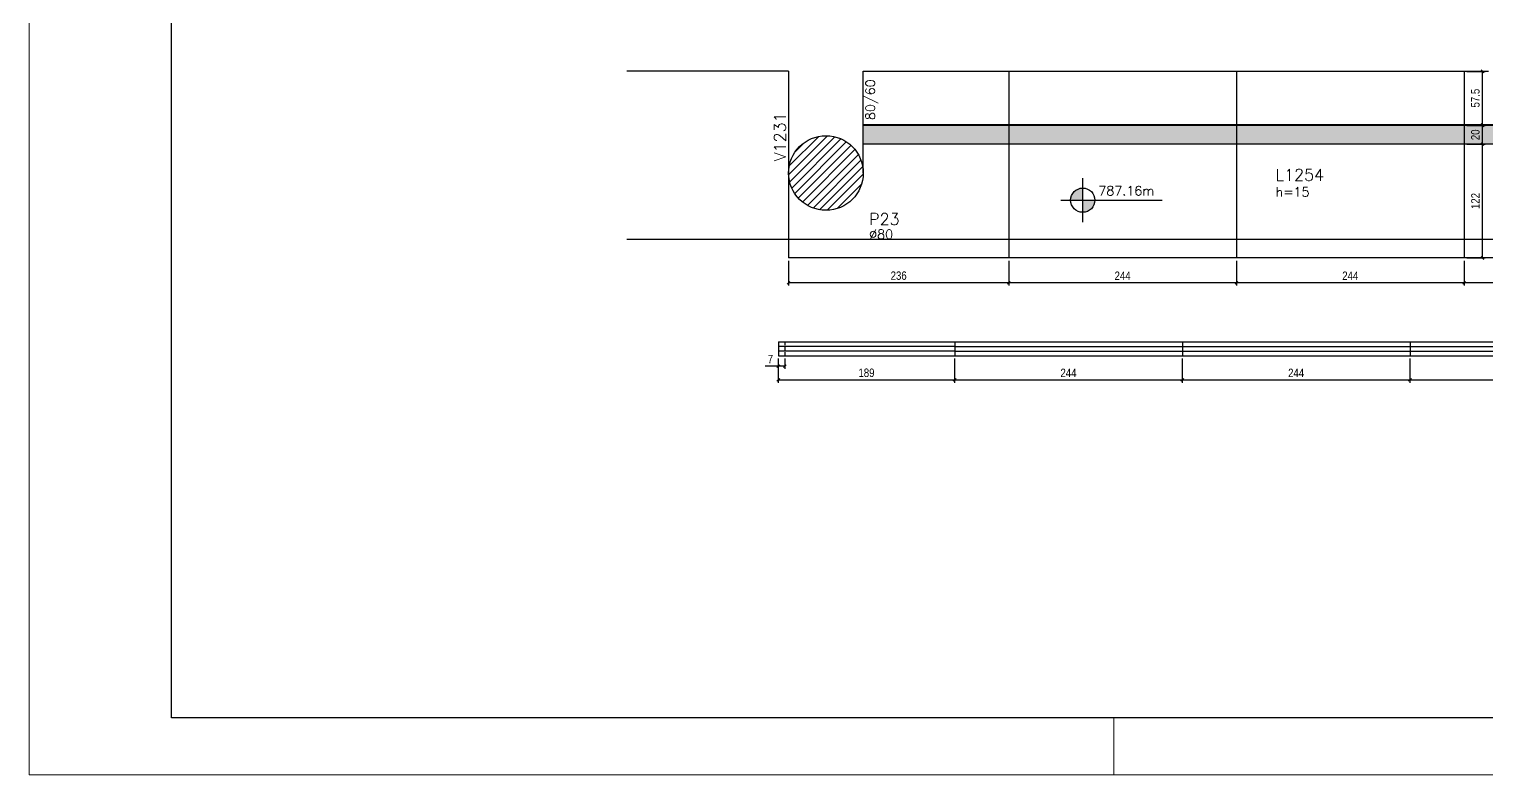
# Model space of a CAD drawing. Extents: x 1860 to 8661, y -614 to 3008.
# Drawn here: x 1860 to 3422, y -614 to 186 of the extents above; entities that cross this region are included whole.
import ezdxf

# ---------------------------------------------------------------- set-up
doc = ezdxf.new("R2010")
doc.units = 0
doc.linetypes.add('HIDDEN', pattern=[0.375, 0.25, -0.125])
for name, color, linetype in [('242', 12, 'Continuous'), ('COTA', 241, 'Continuous'), ('F-LAJES', 3, 'Continuous'), ('F-LAJES-DIM', 2, 'Continuous'), ('F-LAJES-NOME', 4, 'Continuous'), ('F-NÍVEL-PLANTA', 2, 'Continuous'), ('F-PILARES-DIM', 172, 'Continuous'), ('F-PILARES-HACH', 174, 'Continuous'), ('F-PILARES-NOME', 170, 'Continuous'), ('F-PILARES-S', 170, 'Continuous'), ('F-TEXTO', 6, 'Continuous'), ('F-VIGAS', 3, 'Continuous'), ('F-VIGAS-DIM', 2, 'Continuous'), ('F-VIGAS-NOME', 4, 'Continuous'), ('Painéis', 200, 'Continuous'), ('SARR_2.2x7', 40, 'Continuous')]:
    doc.layers.add(name, color=color, linetype=linetype)
doc.layers.add('FOLHA', color=255, linetype='Continuous', lineweight=5)
doc.layers.add('Hachura', color=251, linetype='Continuous', lineweight=9)
doc.styles.add('COTA TECNICA-50', font='techl___.ttf', dxfattribs={"height": 9})
doc.styles.add('MCP', font='romans.shx')
doc.dimstyles.new('COTA PAINEL-50', dxfattribs={"dimtxt": 9, "dimasz": 3, "dimexe": 3, "dimexo": 3, "dimgap": 3, "dimtad": 1, "dimdec": 1, "dimzin": 12, "dimdsep": 46, "dimtxsty": 'COTA TECNICA-50', "dimblk1": 'OBLIQUE', "dimblk2": 'OBLIQUE', "dimsah": 1, "dimcen": 0.9, "dimclrd": 4, "dimclre": 4, "dimclrt": 240, "dimadec": 1, "dimazin": 3, "dimtfac": 1, "dimtdec": 1, "dimtmove": 0, "dimatfit": 3, "dimfxl": 1, "dimtolj": 1, "dimtzin": 12, "dimarcsym": 0})

# ---------------------------------------------------------------- blocks, each defined once
blk = doc.blocks.new('Nível - Planta')
at = {"layer": 'F-NÍVEL-PLANTA'}
h = blk.add_hatch(color=71, dxfattribs=at)
h.paths.add_polyline_path([(0, 0), (0, 0.26, 0.414214), (-0.26, 0)])
h.paths.add_polyline_path([(0.26, 0), (0, 0), (0, -0.26, 0.414214)])
for p, q in [((0, -0.469), (0, 0.469)), ((-0.469, 0), (1.704, 0))]:
    blk.add_line(p, q, dxfattribs=at)
blk.add_circle((0, 0), 0.26, dxfattribs=at)
at = {"layer": 'F-TEXTO', "color": 3, "style": 'MCP'}
blk.add_attdef('NÍVEL', (0.333, 0.102), '', height=0.2, dxfattribs=at)
blk = doc.blocks.new('_Oblique')
at = {"color": 0, "linetype": 'ByBlock', "lineweight": -2}
blk.add_line((-0.5, -0.5), (0.5, 0.5), dxfattribs=at)
blk = doc.blocks.new('*D344')
at = {"layer": 'COTA', "color": 4, "lineweight": -2, "transparency": 16777216}
for p, q in [((3397.6, -62.6), (3397.6, -89.3)), ((3641.6, -62.6), (3641.6, -89.3)), ((3641.6, -86.3), (3397.6, -86.3))]:
    blk.add_line(p, q, dxfattribs=at)
at = {"layer": 'Defpoints', "color": 0, "transparency": 16777216}
for p in [(3397.6, -59.6), (3641.6, -59.6), (3397.6, -86.3)]:
    blk.add_point(p, dxfattribs=at)
at = {"layer": 'COTA', "color": 4, "lineweight": -2, "transparency": 16777216, "xscale": 3, "yscale": 3, "zscale": 3, "rotation": 180}
blk.add_blockref('_Oblique', (3397.6, -86.3), dxfattribs=at)
at = {"layer": 'COTA', "color": 4, "lineweight": -2, "transparency": 16777216, "xscale": 3, "yscale": 3, "zscale": 3}
blk.add_blockref('_Oblique', (3641.6, -86.3), dxfattribs=at)
at = {"layer": 'COTA', "color": 240, "transparency": 16777216, "insert": (3519.6, -78.7), "char_height": 9, "attachment_point": 5, "style": 'COTA TECNICA-50'}
blk.add_mtext('\\A1;244', dxfattribs=at)
blk = doc.blocks.new('*D345')
at = {"layer": 'COTA', "color": 4, "lineweight": -2, "transparency": 16777216}
for p, q in [((3153.6, -62.6), (3153.6, -89.3)), ((3397.6, -62.6), (3397.6, -89.3)), ((3397.6, -86.3), (3153.6, -86.3))]:
    blk.add_line(p, q, dxfattribs=at)
at = {"layer": 'Defpoints', "color": 0, "transparency": 16777216}
for p in [(3153.6, -59.6), (3397.6, -59.6), (3153.6, -86.3)]:
    blk.add_point(p, dxfattribs=at)
at = {"layer": 'COTA', "color": 4, "lineweight": -2, "transparency": 16777216, "xscale": 3, "yscale": 3, "zscale": 3, "rotation": 180}
blk.add_blockref('_Oblique', (3153.6, -86.3), dxfattribs=at)
at = {"layer": 'COTA', "color": 4, "lineweight": -2, "transparency": 16777216, "xscale": 3, "yscale": 3, "zscale": 3}
blk.add_blockref('_Oblique', (3397.6, -86.3), dxfattribs=at)
at = {"layer": 'COTA', "color": 240, "transparency": 16777216, "insert": (3275.6, -78.7), "char_height": 9, "attachment_point": 5, "style": 'COTA TECNICA-50'}
blk.add_mtext('\\A1;244', dxfattribs=at)
blk = doc.blocks.new('*D346')
at = {"layer": 'COTA', "color": 4, "lineweight": -2, "transparency": 16777216}
for p, q in [((2909.6, -62.6), (2909.6, -89.3)), ((3153.6, -62.6), (3153.6, -89.3)), ((3153.6, -86.3), (2909.6, -86.3))]:
    blk.add_line(p, q, dxfattribs=at)
at = {"layer": 'Defpoints', "color": 0, "transparency": 16777216}
for p in [(2909.6, -59.6), (3153.6, -59.6), (2909.6, -86.3)]:
    blk.add_point(p, dxfattribs=at)
at = {"layer": 'COTA', "color": 4, "lineweight": -2, "transparency": 16777216, "xscale": 3, "yscale": 3, "zscale": 3, "rotation": 180}
blk.add_blockref('_Oblique', (2909.6, -86.3), dxfattribs=at)
at = {"layer": 'COTA', "color": 4, "lineweight": -2, "transparency": 16777216, "xscale": 3, "yscale": 3, "zscale": 3}
blk.add_blockref('_Oblique', (3153.6, -86.3), dxfattribs=at)
at = {"layer": 'COTA', "color": 240, "transparency": 16777216, "insert": (3031.6, -78.7), "char_height": 9, "attachment_point": 5, "style": 'COTA TECNICA-50'}
blk.add_mtext('\\A1;244', dxfattribs=at)
blk = doc.blocks.new('*D347')
at = {"layer": 'COTA', "color": 4, "lineweight": -2, "transparency": 16777216}
for p, q in [((2673.6, -62.6), (2673.6, -89.3)), ((2909.6, -62.6), (2909.6, -89.3)), ((2909.6, -86.3), (2673.6, -86.3))]:
    blk.add_line(p, q, dxfattribs=at)
at = {"layer": 'Defpoints', "color": 0, "transparency": 16777216}
for p in [(2673.6, -59.6), (2909.6, -59.6), (2673.6, -86.3)]:
    blk.add_point(p, dxfattribs=at)
at = {"layer": 'COTA', "color": 4, "lineweight": -2, "transparency": 16777216, "xscale": 3, "yscale": 3, "zscale": 3, "rotation": 180}
blk.add_blockref('_Oblique', (2673.6, -86.3), dxfattribs=at)
at = {"layer": 'COTA', "color": 4, "lineweight": -2, "transparency": 16777216, "xscale": 3, "yscale": 3, "zscale": 3}
blk.add_blockref('_Oblique', (2909.6, -86.3), dxfattribs=at)
at = {"layer": 'COTA', "color": 240, "transparency": 16777216, "insert": (2791.6, -78.6), "char_height": 9, "attachment_point": 5, "style": 'COTA TECNICA-50'}
blk.add_mtext('\\A1;236', dxfattribs=at)
blk = doc.blocks.new('*D348')
at = {"layer": 'COTA', "color": 4, "lineweight": -2, "transparency": 16777216}
for p, q in [((3400.6, 62.4), (3420.3, 62.4)), ((3417.3, -59.6), (3417.3, 62.4)), ((3400.6, -59.6), (3420.3, -59.6))]:
    blk.add_line(p, q, dxfattribs=at)
at = {"layer": 'Defpoints', "color": 0, "transparency": 16777216}
for p in [(3397.6, 62.4), (3417.3, 62.4), (3397.6, -59.6)]:
    blk.add_point(p, dxfattribs=at)
at = {"layer": 'COTA', "color": 4, "lineweight": -2, "transparency": 16777216, "xscale": 3, "yscale": 3, "zscale": 3}
for p, rotation in [((3417.3, 62.4), 90), ((3417.3, -59.6), 270)]:
    blk.add_blockref('_Oblique', p, dxfattribs=dict(at, rotation=rotation))
at = {"layer": 'COTA', "color": 240, "transparency": 16777216, "insert": (3409.8, 1.4), "char_height": 9, "attachment_point": 5, "rotation": 90, "style": 'COTA TECNICA-50'}
blk.add_mtext('\\A1;122', dxfattribs=at)
blk = doc.blocks.new('*D349')
at = {"layer": 'COTA', "color": 4, "lineweight": -2, "transparency": 16777216}
for p, q in [((3400.6, 82.4), (3420.3, 82.4)), ((3417.3, 62.4), (3417.3, 82.4)), ((3400.6, 62.4), (3420.3, 62.4))]:
    blk.add_line(p, q, dxfattribs=at)
at = {"layer": 'Defpoints', "color": 0, "transparency": 16777216}
for p in [(3397.6, 82.4), (3417.3, 82.4), (3397.6, 62.4)]:
    blk.add_point(p, dxfattribs=at)
at = {"layer": 'COTA', "color": 4, "lineweight": -2, "transparency": 16777216, "xscale": 3, "yscale": 3, "zscale": 3}
for p, rotation in [((3417.3, 82.4), 90), ((3417.3, 62.4), 270)]:
    blk.add_blockref('_Oblique', p, dxfattribs=dict(at, rotation=rotation))
at = {"layer": 'COTA', "color": 240, "transparency": 16777216, "insert": (3409.7, 72.4), "char_height": 9, "attachment_point": 5, "rotation": 90, "style": 'COTA TECNICA-50'}
blk.add_mtext('\\A1;20', dxfattribs=at)
blk = doc.blocks.new('*D350')
at = {"layer": 'COTA', "color": 4, "lineweight": -2, "transparency": 16777216}
for p, q in [((3400.6, 140.4), (3420.3, 140.4)), ((3417.3, 82.9), (3417.3, 140.4)), ((3400.6, 82.9), (3420.3, 82.9))]:
    blk.add_line(p, q, dxfattribs=at)
at = {"layer": 'Defpoints', "color": 0, "transparency": 16777216}
for p in [(3397.6, 140.4), (3417.3, 140.4), (3397.6, 82.9)]:
    blk.add_point(p, dxfattribs=at)
at = {"layer": 'COTA', "color": 4, "lineweight": -2, "transparency": 16777216, "xscale": 3, "yscale": 3, "zscale": 3}
for p, rotation in [((3417.3, 140.4), 90), ((3417.3, 82.9), 270)]:
    blk.add_blockref('_Oblique', p, dxfattribs=dict(at, rotation=rotation))
at = {"layer": 'COTA', "color": 240, "transparency": 16777216, "insert": (3409.7, 111.7), "char_height": 9, "attachment_point": 5, "rotation": 90, "style": 'COTA TECNICA-50'}
blk.add_mtext('\\A1;57.5', dxfattribs=at)
blk = doc.blocks.new('*D363')
at = {"layer": 'COTA', "color": 4, "lineweight": -2, "transparency": 16777216}
for p, q in [((2662.6, -167.5), (2662.6, -178.5)), ((2669.6, -167.5), (2669.6, -178.5)), ((2662.6, -175.5), (2648.5, -175.5)), ((2669.6, -175.5), (2662.6, -175.5))]:
    blk.add_line(p, q, dxfattribs=at)
at = {"layer": 'Defpoints', "color": 0, "transparency": 16777216}
for p in [(2662.6, -164.5), (2669.6, -164.5), (2662.6, -175.5)]:
    blk.add_point(p, dxfattribs=at)
at = {"layer": 'COTA', "color": 4, "lineweight": -2, "transparency": 16777216, "xscale": 3, "yscale": 3, "zscale": 3, "rotation": 180}
blk.add_blockref('_Oblique', (2662.6, -175.5), dxfattribs=at)
at = {"layer": 'COTA', "color": 4, "lineweight": -2, "transparency": 16777216, "xscale": 3, "yscale": 3, "zscale": 3}
blk.add_blockref('_Oblique', (2669.6, -175.5), dxfattribs=at)
at = {"layer": 'COTA', "color": 240, "transparency": 16777216, "insert": (2654.1, -168), "char_height": 9, "attachment_point": 5, "style": 'COTA TECNICA-50'}
blk.add_mtext('\\A1;7', dxfattribs=at)
blk = doc.blocks.new('*D365')
at = {"layer": 'COTA', "color": 4, "lineweight": -2, "transparency": 16777216}
for p, q in [((2662.6, -167.5), (2662.6, -193.3)), ((2851.6, -167.5), (2851.6, -193.3)), ((2662.6, -190.3), (2851.6, -190.3))]:
    blk.add_line(p, q, dxfattribs=at)
at = {"layer": 'Defpoints', "color": 0, "transparency": 16777216}
for p in [(2662.6, -164.5), (2851.6, -164.5), (2851.6, -190.3)]:
    blk.add_point(p, dxfattribs=at)
at = {"layer": 'COTA', "color": 4, "lineweight": -2, "transparency": 16777216, "xscale": 3, "yscale": 3, "zscale": 3, "rotation": 180}
blk.add_blockref('_Oblique', (2662.6, -190.3), dxfattribs=at)
at = {"layer": 'COTA', "color": 4, "lineweight": -2, "transparency": 16777216, "xscale": 3, "yscale": 3, "zscale": 3}
blk.add_blockref('_Oblique', (2851.6, -190.3), dxfattribs=at)
at = {"layer": 'COTA', "color": 240, "transparency": 16777216, "insert": (2757.1, -182.7), "char_height": 9, "attachment_point": 5, "style": 'COTA TECNICA-50'}
blk.add_mtext('\\A1;189', dxfattribs=at)
blk = doc.blocks.new('*D366')
at = {"layer": 'COTA', "color": 4, "lineweight": -2, "transparency": 16777216}
for p, q in [((2851.6, -167.5), (2851.6, -193.3)), ((3095.6, -167.5), (3095.6, -193.3)), ((2851.6, -190.3), (3095.6, -190.3))]:
    blk.add_line(p, q, dxfattribs=at)
at = {"layer": 'Defpoints', "color": 0, "transparency": 16777216}
for p in [(2851.6, -164.5), (3095.6, -164.5), (3095.6, -190.3)]:
    blk.add_point(p, dxfattribs=at)
at = {"layer": 'COTA', "color": 4, "lineweight": -2, "transparency": 16777216, "xscale": 3, "yscale": 3, "zscale": 3, "rotation": 180}
blk.add_blockref('_Oblique', (2851.6, -190.3), dxfattribs=at)
at = {"layer": 'COTA', "color": 4, "lineweight": -2, "transparency": 16777216, "xscale": 3, "yscale": 3, "zscale": 3}
blk.add_blockref('_Oblique', (3095.6, -190.3), dxfattribs=at)
at = {"layer": 'COTA', "color": 240, "transparency": 16777216, "insert": (2973.6, -182.8), "char_height": 9, "attachment_point": 5, "style": 'COTA TECNICA-50'}
blk.add_mtext('\\A1;244', dxfattribs=at)
blk = doc.blocks.new('*D367')
at = {"layer": 'COTA', "color": 4, "lineweight": -2, "transparency": 16777216}
for p, q in [((3095.6, -167.5), (3095.6, -193.3)), ((3339.6, -167.5), (3339.6, -193.3)), ((3095.6, -190.3), (3339.6, -190.3))]:
    blk.add_line(p, q, dxfattribs=at)
at = {"layer": 'Defpoints', "color": 0, "transparency": 16777216}
for p in [(3095.6, -164.5), (3339.6, -164.5), (3339.6, -190.3)]:
    blk.add_point(p, dxfattribs=at)
at = {"layer": 'COTA', "color": 4, "lineweight": -2, "transparency": 16777216, "xscale": 3, "yscale": 3, "zscale": 3, "rotation": 180}
blk.add_blockref('_Oblique', (3095.6, -190.3), dxfattribs=at)
at = {"layer": 'COTA', "color": 4, "lineweight": -2, "transparency": 16777216, "xscale": 3, "yscale": 3, "zscale": 3}
blk.add_blockref('_Oblique', (3339.6, -190.3), dxfattribs=at)
at = {"layer": 'COTA', "color": 240, "transparency": 16777216, "insert": (3217.6, -182.8), "char_height": 9, "attachment_point": 5, "style": 'COTA TECNICA-50'}
blk.add_mtext('\\A1;244', dxfattribs=at)
blk = doc.blocks.new('*D368')
at = {"layer": 'COTA', "color": 4, "lineweight": -2, "transparency": 16777216}
for p, q in [((3339.6, -167.5), (3339.6, -193.3)), ((3583.6, -167.5), (3583.6, -193.3)), ((3339.6, -190.3), (3583.6, -190.3))]:
    blk.add_line(p, q, dxfattribs=at)
at = {"layer": 'Defpoints', "color": 0, "transparency": 16777216}
for p in [(3339.6, -164.5), (3583.6, -164.5), (3583.6, -190.3)]:
    blk.add_point(p, dxfattribs=at)
at = {"layer": 'COTA', "color": 4, "lineweight": -2, "transparency": 16777216, "xscale": 3, "yscale": 3, "zscale": 3, "rotation": 180}
blk.add_blockref('_Oblique', (3339.6, -190.3), dxfattribs=at)
at = {"layer": 'COTA', "color": 4, "lineweight": -2, "transparency": 16777216, "xscale": 3, "yscale": 3, "zscale": 3}
blk.add_blockref('_Oblique', (3583.6, -190.3), dxfattribs=at)
at = {"layer": 'COTA', "color": 240, "transparency": 16777216, "insert": (3461.6, -182.8), "char_height": 9, "attachment_point": 5, "style": 'COTA TECNICA-50'}
blk.add_mtext('\\A1;244', dxfattribs=at)

msp = doc.modelspace()

# ---------------------------------------------------------------- hatches: boundary and pattern name
at = {"layer": 'F-PILARES-HACH', "linetype": 'Continuous'}
h = msp.add_hatch(dxfattribs=at)
h.set_pattern_fill('ANSI31', color=256, scale=50)
h.set_pattern_definition([(45, (3973.15, 515.9404), (-4.419417, 4.419417), [])])
edge = h.paths.add_edge_path()
edge.add_arc((2713.65, 31.44), 40, 0, 360)
at = {"layer": 'Hachura', "linetype": 'ByBlock'}
h = msp.add_hatch(color=256, dxfattribs=at)
h.dxf.hatch_style = 1
h.paths.add_polyline_path([(2909.65, 62.44), (2909.65, 82.44), (2753.65, 82.44), (2753.65, 62.44)])
h.paths.add_polyline_path([(2909.65, 82.44), (2909.65, 62.44), (3153.65, 62.44), (3153.65, 82.44)])
h.paths.add_polyline_path([(3153.65, 82.44), (3153.65, 62.44), (3397.65, 62.44), (3397.65, 82.44)])
h.paths.add_polyline_path([(3641.65, 62.44), (3641.65, 82.44), (3397.65, 82.44), (3397.65, 62.44)])

# ---------------------------------------------------------------- linework, layer by layer
at = {"color": 30}
for p, q in [((2012.11, -552.63), (2012.11, 2946.69)), ((8600.49, -552.63), (2012.11, -552.63))]:
    msp.add_line(p, q, dxfattribs=at)
at = {"layer": '242', "linetype": 'Continuous'}
msp.add_line((2713.65, 31.44), (2713.65, 31.44), dxfattribs=at)
at = {"layer": 'F-LAJES', "linetype": 'Continuous'}
msp.add_line((2500.41, -39.56), (7232.65, -39.56), dxfattribs=at)
at = {"layer": 'F-PILARES-S', "linetype": 'Continuous'}
msp.add_circle((2713.65, 31.44), 40, dxfattribs=at)
at = {"layer": 'F-VIGAS'}
msp.add_line((2673.65, 140.44), (2500.41, 140.44), dxfattribs=at)
for points in [[(2673.65, 140.44), (2673.65, -39.56)], [(2753.65, 140.44), (3423.65, 140.44)], [(2753.65, 31.44), (2753.65, 140.44)]]:
    msp.add_lwpolyline(points, dxfattribs=at)
at = {"layer": 'FOLHA', "lineweight": 5}
msp.add_line((1859.7, -613.6), (1859.7, 3007.66), dxfattribs=at)
at = {"layer": 'FOLHA'}
for p, q in [((3022.3, -552.63), (3022.3, -613.6)), ((8661.45, -613.6), (1859.7, -613.6))]:
    msp.add_line(p, q, dxfattribs=at)
at = {"layer": 'Painéis'}
for p, q in [((2909.65, 140.44), (2909.65, -59.56)), ((3153.65, 140.44), (3153.65, -59.56)), ((3397.65, 140.44), (3397.65, -59.56)), ((3641.65, 82.94), (2753.65, 82.94)), ((3641.65, 82.44), (2753.65, 82.44)), ((3723.65, 62.44), (2753.65, 62.44)), ((2673.65, -39.56), (2673.65, -59.56)), ((7252.65, -59.56), (2673.65, -59.56)), ((2662.65, -149.5), (7243.65, -149.5)), ((2662.65, -149.5), (2662.65, -164.5)), ((2851.65, -149.5), (2851.65, -164.5)), ((3095.65, -149.5), (3095.65, -164.5)), ((3339.65, -149.5), (3339.65, -164.5)), ((2662.65, -164.5), (7243.65, -164.5))]:
    msp.add_line(p, q, dxfattribs=at)
at = {"layer": 'SARR_2.2x7'}
for p, q in [((2851.65, -154.5), (2662.65, -154.5)), ((2851.65, -154.5), (3095.65, -154.5)), ((3095.65, -154.5), (3339.65, -154.5)), ((3339.65, -154.5), (3583.65, -154.5)), ((2851.65, -159.5), (2662.65, -159.5)), ((2851.65, -159.5), (3095.65, -159.5)), ((3095.65, -159.5), (3339.65, -159.5)), ((3339.65, -159.5), (3583.65, -159.5))]:
    msp.add_line(p, q, dxfattribs=at)
at = {"layer": 'SARR_2.2x7', "linetype": 'HIDDEN', "ltscale": 15}
msp.add_line((2669.65, -149.5), (2669.65, -164.5), dxfattribs=at)

# ---------------------------------------------------------------- block references
at = {"layer": 'F-NÍVEL-PLANTA', "linetype": 'Continuous', "xscale": 50, "yscale": 50, "zscale": 50}
msp.add_blockref('Nível - Planta', (2988.92, 2.3), dxfattribs=at).add_auto_attribs({'NÍVEL': '787.16m'})

# ---------------------------------------------------------------- texts
at = {"layer": 'F-LAJES-DIM', "linetype": 'Continuous', "style": 'MCP'}
msp.add_text('h=15', height=10, dxfattribs=at).set_placement((3195.59, 6.18))
at = {"layer": 'F-LAJES-NOME', "linetype": 'Continuous', "style": 'MCP'}
msp.add_text('L1254', height=12.5, dxfattribs=at).set_placement((3195.59, 23.18))
at = {"layer": 'F-PILARES-DIM', "linetype": 'Continuous', "style": 'MCP'}
msp.add_text('%%c80', height=10, dxfattribs=at).set_placement((2759.9, -39.18))
at = {"layer": 'F-PILARES-NOME', "linetype": 'Continuous', "style": 'MCP'}
msp.add_text('P23', height=12.5, dxfattribs=at).set_placement((2759.9, -24.18))
at = {"layer": 'F-VIGAS-DIM', "linetype": 'Continuous', "style": 'MCP'}
msp.add_text('80/60', height=10, rotation=90, dxfattribs=at).set_placement((2766.15, 88.12))
at = {"layer": 'F-VIGAS-NOME', "linetype": 'Continuous', "style": 'MCP'}
msp.add_text('V1231', height=12.5, rotation=90, dxfattribs=at).set_placement((2670.52, 43.94))

# ---------------------------------------------------------------- dimensions: what is measured, and where the dimension line sits
at = {"layer": 'COTA'}
for base, p1, p2, picture, middle in [((3417.33, 140.44), (3397.65, 82.94), (3397.65, 140.44), '*D350', (3409.73, 111.69)), ((3417.33, 62.44), (3397.65, -59.56), (3397.65, 62.44), '*D348', (3409.78, 1.44))]:
    dim = msp.add_linear_dim(base=base, p1=p1, p2=p2, angle=90, dimstyle='COTA PAINEL-50', dxfattribs=at)
    dim.commit()
    dim.dimension.update_dxf_attribs({"geometry": picture, "text_midpoint": middle})
dim = msp.add_linear_dim(base=(3417.33, 82.44), p1=(3397.65, 62.44), p2=(3397.65, 82.44), angle=90, dimstyle='COTA PAINEL-50', override={"dimtmove": 1}, dxfattribs=at)
dim.commit()
dim.dimension.update_dxf_attribs({"geometry": '*D349', "text_midpoint": (3409.74, 72.44)})
for base, p1, p2, picture, middle in [((2673.65, -86.29), (2909.65, -59.56), (2673.65, -59.56), '*D347', (2791.65, -78.6)), ((2909.65, -86.29), (3153.65, -59.56), (2909.65, -59.56), '*D346', (3031.65, -78.73)), ((3153.65, -86.29), (3397.65, -59.56), (3153.65, -59.56), '*D345', (3275.65, -78.73)), ((3095.65, -190.34), (2851.65, -164.5), (3095.65, -164.5), '*D366', (2973.65, -182.77)), ((3339.65, -190.34), (3095.65, -164.5), (3339.65, -164.5), '*D367', (3217.65, -182.77)), ((3583.65, -190.34), (3339.65, -164.5), (3583.65, -164.5), '*D368', (3461.65, -182.77))]:
    dim = msp.add_linear_dim(base=base, p1=p1, p2=p2, dimstyle='COTA PAINEL-50', override={"dimtmove": 1}, dxfattribs=at)
    dim.commit()
    dim.dimension.update_dxf_attribs({"geometry": picture, "text_midpoint": middle})
for base, p1, p2, picture, middle in [((3397.65, -86.29), (3641.65, -59.56), (3397.65, -59.56), '*D344', (3519.65, -78.73)), ((2662.65, -175.55), (2669.65, -164.5), (2662.65, -164.5), '*D363', (2654.07, -167.98)), ((2851.65, -190.34), (2662.65, -164.5), (2851.65, -164.5), '*D365', (2757.15, -182.75))]:
    dim = msp.add_linear_dim(base=base, p1=p1, p2=p2, dimstyle='COTA PAINEL-50', dxfattribs=at)
    dim.commit()
    dim.dimension.update_dxf_attribs({"geometry": picture, "text_midpoint": middle})

doc.saveas('drawing.dxf')
